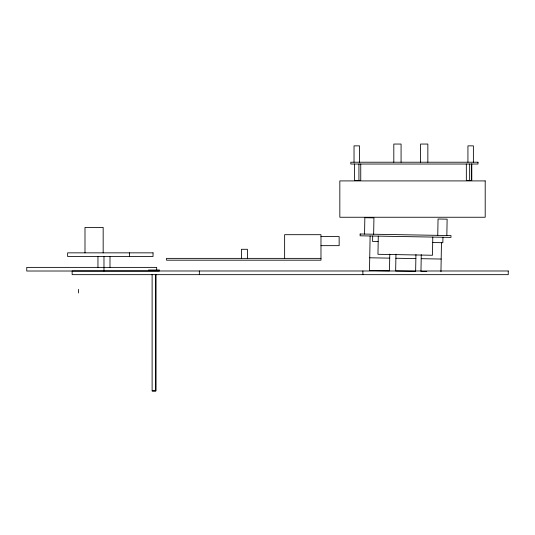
<?xml version="1.0" encoding="UTF-8"?>
<svg xmlns="http://www.w3.org/2000/svg" width="535" height="535" viewBox="0 0 535 535"><rect width="100%" height="100%" fill="white"/><g stroke="black" fill="none" stroke-linecap="round" stroke-linejoin="round"><path stroke-width="0.8" d="M364.562 234.069L364.85 217.718L373.938 217.879L373.651 234.23M370.113 235.988L369.504 270.503L389.493 270.857L389.788 254.098M372.688 236.029L372.594 241.479L378.044 241.579M378.285 236.129L377.964 254.299L432.474 255.255L432.788 237.085M395.954 254.205L395.659 270.964L415.641 271.312L415.936 254.56M421.259 254.653L420.965 271.405L426.796 271.506M437.757 235.353L438.045 219.002L447.126 219.163L446.839 235.514M440.954 271.76L441.462 242.89M442.947 237.259L442.846 242.709L432.273 242.529M320.98 236.57L339.15 236.57L339.15 245.659L320.98 245.659M320.98 258.378L166.525 258.378L166.525 260.191L320.98 260.191L320.98 234.684L284.633 234.684L284.633 258.378M148.503 270.048L159.517 270.008M159.356 271.024L26.75 271.018L26.75 267.38L156.675 267.38L156.675 270.289M152.281 390.911L155.906 390.911L155.906 274.315M369.732 257.79L389.714 258.137M395.88 258.245L415.862 258.599M421.192 258.686L441.174 259.04M473.381 162.219L473.381 145.861L467.931 145.861L467.931 162.219M471.79 164.031L471.79 180.389L466.339 180.389L466.339 164.031M471.482 164.031L471.482 180.389M469.663 164.031L469.663 180.389M427.853 162.219L427.853 144.049L420.584 144.049L420.584 162.219M401.076 162.219L401.076 144.049L393.813 144.049L393.813 162.219M362.884 270.984L362.884 274.656M360.75 164.031L360.75 180.389L354.524 180.389L354.524 164.031M359.48 162.219L359.48 145.861L354.03 145.861L354.03 162.219M358.931 164.031L358.931 180.389M247.411 258.378L247.411 249.29L241.432 249.29L241.432 258.378M199.341 270.984L199.341 274.656M155.745 274.355L155.745 390.951L152.114 390.951L152.114 274.355M129.416 252.848L129.416 256.479M109.996 256.479L109.996 267.38M103.977 256.479L103.977 271.018M103.168 252.848L103.168 227.408L84.991 227.408L84.991 252.848M97.958 256.479L97.958 267.38M78.458 289.368L78.458 292.986M360.149 233.996L360.115 235.808L450.958 237.4L450.992 235.587L360.149 233.996M477.996 162.219L350.799 162.219L350.799 164.031L477.996 164.031L477.996 162.219M485.198 180.91L339.832 180.91L339.832 217.25L485.198 217.25L485.198 180.91M153.037 252.848L67.637 252.848L67.637 256.479L153.037 256.479L153.037 252.848M508.25 270.984L72.145 270.984L72.145 274.656L508.25 274.656L508.25 270.984"/></g></svg>
